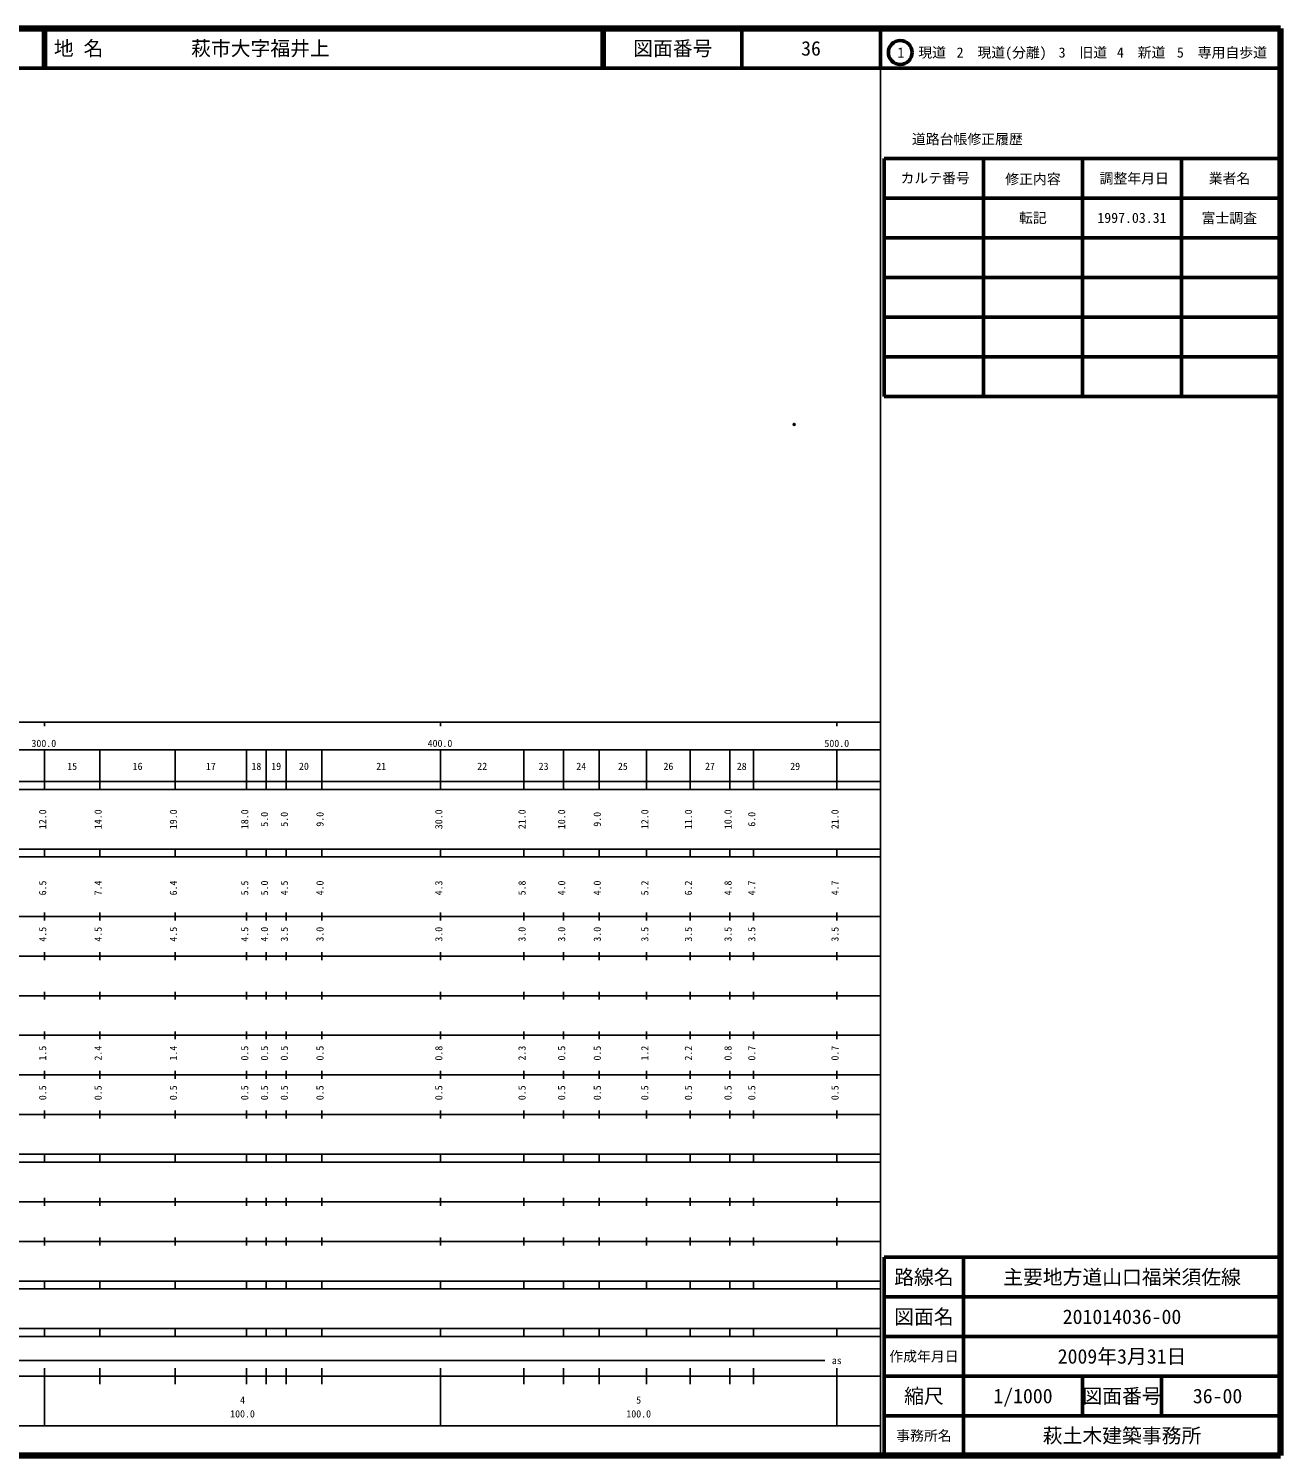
# Model space of a CAD drawing. Units: millimetres on the paper. Extents: x 40 to 680, y 20 to 380.
# Drawn here: x 364 to 680, y 20 to 380 of the extents above; entities that cross this region are included whole.
import ezdxf
from ezdxf.enums import TextEntityAlignment as Align

# ---------------------------------------------------------------- set-up
doc = ezdxf.new("R2010")
doc.units = ezdxf.units.MM
doc.header["$PDMODE"] = 32
doc.header["$PDSIZE"] = 0.5
doc.layers.add('M-OTRS', color=6, linetype='Continuous')
doc.layers.add('M-TTL-TXT', color=7, linetype='Continuous')
for name, color, linetype, lineweight in [('M-TTL', 2, 'Continuous', 140), ('M-TTL-BAND', 7, 'Continuous', 25), ('M-TTL-FRAM', 2, 'Continuous', 50), ('M-TTL-LINE', 7, 'Continuous', 50)]:
    doc.layers.add(name, color=color, linetype=linetype, lineweight=lineweight)
doc.styles.add('ＭＳ ゴシック', font='')
doc.styles.get('ＭＳ ゴシック').set_extended_font_data('MS Gothic')

msp = doc.modelspace()

# ---------------------------------------------------------------- linework, layer by layer
at = {"layer": 'M-OTRS'}
msp.add_point((557.278, 280.126), dxfattribs=at)
at = {"layer": 'M-TTL'}
for p, q in [((680, 380), (40, 380)), ((680, 20), (680, 380)), ((40, 20), (680, 20))]:
    msp.add_line(p, q, dxfattribs=at)
at = {"layer": 'M-TTL-BAND'}
for p, q in [((579, 20), (579, 370)), ((40, 205), (579, 205)), ((368, 205), (368, 204)), ((468, 205), (468, 204)), ((568, 205), (568, 204)), ((68, 198), (579, 198)), ((368, 188), (368, 198)), ((382, 188), (382, 198)), ((401, 188), (401, 198)), ((419, 188), (419, 198)), ((424, 188), (424, 198)), ((429, 188), (429, 198)), ((438, 188), (438, 198)), ((468, 188), (468, 198)), ((489, 188), (489, 198)), ((499, 188), (499, 198)), ((508, 188), (508, 198)), ((520, 188), (520, 198)), ((531, 188), (531, 198)), ((541, 188), (541, 198)), ((547, 188), (547, 198)), ((568, 188), (568, 198)), ((40, 190), (579, 190)), ((40, 188), (579, 188)), ((40, 173), (579, 173)), ((368, 171), (368, 173)), ((382, 171), (382, 173)), ((401, 171), (401, 173)), ((419, 171), (419, 173)), ((424, 171), (424, 173)), ((429, 171), (429, 173)), ((438, 171), (438, 173)), ((468, 171), (468, 173)), ((489, 171), (489, 173)), ((499, 171), (499, 173)), ((508, 171), (508, 173)), ((520, 171), (520, 173)), ((531, 171), (531, 173)), ((541, 171), (541, 173)), ((547, 171), (547, 173)), ((568, 171), (568, 173)), ((40, 171), (579, 171)), ((40, 156), (579, 156)), ((368, 155), (368, 157)), ((382, 155), (382, 157)), ((401, 155), (401, 157)), ((419, 155), (419, 157)), ((424, 155), (424, 157)), ((429, 155), (429, 157)), ((438, 155), (438, 157)), ((468, 155), (468, 157)), ((489, 155), (489, 157)), ((499, 155), (499, 157)), ((508, 155), (508, 157)), ((520, 155), (520, 157)), ((531, 155), (531, 157)), ((541, 155), (541, 157)), ((547, 155), (547, 157)), ((568, 155), (568, 157)), ((46, 146), (579, 146)), ((368, 145), (368, 147)), ((382, 145), (382, 147)), ((401, 145), (401, 147)), ((419, 145), (419, 147)), ((424, 145), (424, 147)), ((429, 145), (429, 147)), ((438, 145), (438, 147)), ((468, 145), (468, 147)), ((489, 145), (489, 147)), ((499, 145), (499, 147)), ((508, 145), (508, 147)), ((520, 145), (520, 147)), ((531, 145), (531, 147)), ((541, 145), (541, 147)), ((547, 145), (547, 147)), ((568, 145), (568, 147)), ((368, 135), (368, 137)), ((382, 135), (382, 137)), ((401, 135), (401, 137)), ((419, 135), (419, 137)), ((424, 135), (424, 137)), ((429, 135), (429, 137)), ((438, 135), (438, 137)), ((468, 135), (468, 137)), ((489, 135), (489, 137)), ((499, 135), (499, 137)), ((508, 135), (508, 137)), ((520, 135), (520, 137)), ((531, 135), (531, 137)), ((541, 135), (541, 137)), ((547, 135), (547, 137)), ((568, 135), (568, 137)), ((52, 136), (579, 136)), ((46, 126), (579, 126)), ((368, 125), (368, 127)), ((382, 125), (382, 127)), ((401, 125), (401, 127)), ((419, 125), (419, 127)), ((424, 125), (424, 127)), ((429, 125), (429, 127)), ((438, 125), (438, 127)), ((468, 125), (468, 127)), ((489, 125), (489, 127)), ((499, 125), (499, 127)), ((508, 125), (508, 127)), ((520, 125), (520, 127)), ((531, 125), (531, 127)), ((541, 125), (541, 127)), ((547, 125), (547, 127)), ((568, 125), (568, 127)), ((52, 116), (579, 116)), ((368, 115), (368, 117)), ((382, 115), (382, 117)), ((401, 115), (401, 117)), ((419, 115), (419, 117)), ((424, 115), (424, 117)), ((429, 115), (429, 117)), ((438, 115), (438, 117)), ((468, 115), (468, 117)), ((489, 115), (489, 117)), ((499, 115), (499, 117)), ((508, 115), (508, 117)), ((520, 115), (520, 117)), ((531, 115), (531, 117)), ((541, 115), (541, 117)), ((547, 115), (547, 117)), ((568, 115), (568, 117)), ((46, 106), (579, 106)), ((368, 105), (368, 107)), ((382, 105), (382, 107)), ((401, 105), (401, 107)), ((419, 105), (419, 107)), ((424, 105), (424, 107)), ((429, 105), (429, 107)), ((438, 105), (438, 107)), ((468, 105), (468, 107)), ((489, 105), (489, 107)), ((499, 105), (499, 107)), ((508, 105), (508, 107)), ((520, 105), (520, 107)), ((531, 105), (531, 107)), ((541, 105), (541, 107)), ((547, 105), (547, 107)), ((568, 105), (568, 107)), ((40, 96), (579, 96)), ((40, 94), (579, 94)), ((368, 94), (368, 96)), ((382, 94), (382, 96)), ((401, 94), (401, 96)), ((419, 94), (419, 96)), ((424, 94), (424, 96)), ((429, 94), (429, 96)), ((438, 94), (438, 96)), ((468, 94), (468, 96)), ((489, 94), (489, 96)), ((499, 94), (499, 96)), ((508, 94), (508, 96)), ((520, 94), (520, 96)), ((531, 94), (531, 96)), ((541, 94), (541, 96)), ((547, 94), (547, 96)), ((568, 94), (568, 96)), ((49, 84), (579, 84)), ((368, 83), (368, 85)), ((382, 83), (382, 85)), ((401, 83), (401, 85)), ((419, 83), (419, 85)), ((424, 83), (424, 85)), ((429, 83), (429, 85)), ((438, 83), (438, 85)), ((468, 83), (468, 85)), ((489, 83), (489, 85)), ((499, 83), (499, 85)), ((508, 83), (508, 85)), ((520, 83), (520, 85)), ((531, 83), (531, 85)), ((541, 83), (541, 85)), ((547, 83), (547, 85)), ((568, 83), (568, 85)), ((40, 74), (579, 74)), ((368, 73), (368, 75)), ((382, 73), (382, 75)), ((401, 73), (401, 75)), ((419, 73), (419, 75)), ((424, 73), (424, 75)), ((429, 73), (429, 75)), ((438, 73), (438, 75)), ((468, 73), (468, 75)), ((489, 73), (489, 75)), ((499, 73), (499, 75)), ((508, 73), (508, 75)), ((520, 73), (520, 75)), ((531, 73), (531, 75)), ((541, 73), (541, 75)), ((547, 73), (547, 75)), ((568, 73), (568, 75)), ((40, 64), (579, 64)), ((40, 62), (579, 62)), ((368, 62), (368, 64)), ((382, 62), (382, 64)), ((401, 62), (401, 64)), ((419, 62), (419, 64)), ((424, 62), (424, 64)), ((429, 62), (429, 64)), ((438, 62), (438, 64)), ((468, 62), (468, 64)), ((489, 62), (489, 64)), ((499, 62), (499, 64)), ((508, 62), (508, 64)), ((520, 62), (520, 64)), ((531, 62), (531, 64)), ((541, 62), (541, 64)), ((547, 62), (547, 64)), ((568, 62), (568, 64)), ((40, 52), (579, 52)), ((368, 50), (368, 52)), ((382, 50), (382, 52)), ((401, 50), (401, 52)), ((419, 50), (419, 52)), ((424, 50), (424, 52)), ((429, 50), (429, 52)), ((438, 50), (438, 52)), ((468, 50), (468, 52)), ((489, 50), (489, 52)), ((499, 50), (499, 52)), ((508, 50), (508, 52)), ((520, 50), (520, 52)), ((531, 50), (531, 52)), ((541, 50), (541, 52)), ((547, 50), (547, 52)), ((568, 50), (568, 52)), ((40, 50), (579, 50)), ((71, 44), (565, 44)), ((40, 40), (579, 40)), ((368, 27.5), (368, 42)), ((382, 38), (382, 42)), ((401, 38), (401, 42)), ((419, 38), (419, 42)), ((424, 38), (424, 42)), ((429, 38), (429, 42)), ((438, 38), (438, 42)), ((468, 27.5), (468, 42)), ((489, 38), (489, 42)), ((499, 38), (499, 42)), ((508, 38), (508, 42)), ((520, 38), (520, 42)), ((531, 38), (531, 42)), ((541, 38), (541, 42)), ((547, 38), (547, 42)), ((568, 27.5), (568, 42)), ((68, 27.5), (579, 27.5))]:
    msp.add_line(p, q, dxfattribs=at)
at = {"layer": 'M-TTL-FRAM'}
for p, q in [((580, 347.197), (580, 287.197)), ((580, 347.197), (680, 347.197)), ((580, 287.197), (680, 287.197)), ((680, 70), (580, 70)), ((580, 70), (580, 20))]:
    msp.add_line(p, q, dxfattribs=at)
at = {"layer": 'M-TTL-LINE'}
for p, q in [((367.75, 380), (367.75, 370)), ((368.25, 380), (368.25, 370)), ((508.747, 380), (508.747, 370)), ((509.247, 380), (509.247, 370)), ((543.997, 380), (543.997, 370)), ((579, 380), (579, 370)), ((40, 370), (680, 370)), ((605, 347.197), (605, 287.197)), ((630, 347.197), (630, 287.197)), ((655, 347.197), (655, 287.197)), ((580, 337.197), (680, 337.197)), ((580, 327.197), (680, 327.197)), ((580, 317.197), (680, 317.197)), ((580, 307.197), (680, 307.197)), ((580, 297.197), (680, 297.197)), ((600, 70), (600, 20)), ((680, 60), (580, 60)), ((680, 50), (580, 50)), ((680, 40), (580, 40)), ((630, 40), (630, 30)), ((650, 40), (650, 30)), ((680, 30), (580, 30))]:
    msp.add_line(p, q, dxfattribs=at)
msp.add_circle((584.031, 373.958), 3, dxfattribs=at)

# ---------------------------------------------------------------- texts
at = {"layer": 'M-TTL-BAND', "style": 'ＭＳ ゴシック'}
for s, p in [('300.0', (367.844, 198.195)), ('400.0', (467.844, 198.195)), ('500.0', (568, 198.195)), ('15', (375, 192.405)), ('16', (391.5, 192.405)), ('17', (410, 192.405)), ('18', (421.5, 192.405)), ('19', (426.5, 192.405)), ('20', (433.5, 192.405)), ('21', (453, 192.405)), ('22', (478.5, 192.405)), ('23', (494, 192.405)), ('24', (503.5, 192.405)), ('25', (514, 192.405)), ('26', (525.5, 192.405)), ('27', (536, 192.405)), ('28', (544, 192.405)), ('29', (557.5, 192.405)), ('as', (568, 42.5)), ('4', (418, 32.523)), ('5', (518, 32.523)), ('100.0', (418, 29.033)), ('100.0', (518, 29.033))]:
    msp.add_text(s, height=1.833, dxfattribs=at).set_placement(p, align=Align.BOTTOM_CENTER)
for s, p in [('12.0', (369, 180.5)), ('14.0', (383, 180.5)), ('19.0', (402, 180.5)), ('18.0', (420, 180.5)), ('5.0', (425, 180.5)), ('5.0', (430, 180.5)), ('9.0', (439, 180.5)), ('30.0', (469, 180.5)), ('21.0', (490, 180.5)), ('10.0', (500, 180.5)), ('9.0', (509, 180.5)), ('12.0', (521, 180.5)), ('11.0', (532, 180.5)), ('10.0', (542, 180.5)), ('6.0', (548, 180.5)), ('21.0', (569, 180.5)), ('6.5', (369, 163.174)), ('7.4', (383, 163.174)), ('6.4', (402, 163.174)), ('5.5', (420, 163.174)), ('5.0', (425, 163.174)), ('4.5', (430, 163.174)), ('4.0', (439, 163.174)), ('4.3', (469, 163.174)), ('5.8', (490, 163.174)), ('4.0', (500, 163.174)), ('4.0', (509, 163.174)), ('5.2', (521, 163.174)), ('6.2', (532, 163.174)), ('4.8', (542, 163.174)), ('4.7', (548, 163.174)), ('4.7', (569, 163.174)), ('4.5', (369, 151.5)), ('4.5', (383, 151.5)), ('4.5', (402, 151.5)), ('4.5', (420, 151.5)), ('4.0', (425, 151.5)), ('3.5', (430, 151.5)), ('3.0', (439, 151.5)), ('3.0', (469, 151.5)), ('3.0', (490, 151.5)), ('3.0', (500, 151.5)), ('3.0', (509, 151.5)), ('3.5', (521, 151.5)), ('3.5', (532, 151.5)), ('3.5', (542, 151.5)), ('3.5', (548, 151.5)), ('3.5', (569, 151.5)), ('1.5', (369, 121.5)), ('2.4', (383, 121.5)), ('1.4', (402, 121.5)), ('0.5', (420, 121.5)), ('0.5', (425, 121.5)), ('0.5', (430, 121.5)), ('0.5', (439, 121.5)), ('0.8', (469, 121.5)), ('2.3', (490, 121.5)), ('0.5', (500, 121.5)), ('0.5', (509, 121.5)), ('1.2', (521, 121.5)), ('2.2', (532, 121.5)), ('0.8', (542, 121.5)), ('0.7', (548, 121.5)), ('0.7', (569, 121.5)), ('0.5', (369, 111.5)), ('0.5', (383, 111.5)), ('0.5', (402, 111.5)), ('0.5', (420, 111.5)), ('0.5', (425, 111.5)), ('0.5', (430, 111.5)), ('0.5', (439, 111.5)), ('0.5', (469, 111.5)), ('0.5', (490, 111.5)), ('0.5', (500, 111.5)), ('0.5', (509, 111.5)), ('0.5', (521, 111.5)), ('0.5', (532, 111.5)), ('0.5', (542, 111.5)), ('0.5', (548, 111.5)), ('0.5', (569, 111.5))]:
    msp.add_text(s, height=1.833, rotation=90, dxfattribs=at).set_placement(p, align=Align.BOTTOM_CENTER)
at = {"layer": 'M-TTL-TXT', "style": 'ＭＳ ゴシック'}
for s, p in [('地 名', (370.38, 375)), ('萩市大字福井上', (405.024, 375))]:
    msp.add_text(s, height=3.666, dxfattribs=at).set_placement(p, align=Align.MIDDLE_LEFT)
for s, height, p in [('図面番号', 3.666, (526.622, 375)), ('36', 3.666, (561.497, 375)), ('1\u3000現道', 2.566, (589.448, 373.958)), ('2\u3000現道(分離)', 2.566, (609.619, 373.958)), ('3\u3000旧道', 2.566, (630.121, 373.958)), ('4\u3000新道', 2.566, (644.824, 373.958)), ('5\u3000専用自歩道', 2.566, (665.228, 373.958)), ('道路台帳修正履歴', 2.566, (600.968, 352.113)), ('カルテ番号', 2.566, (592.839, 342.277)), ('修正内容', 2.566, (617.509, 342.023)), ('調整年月日', 2.566, (643.089, 342.197)), ('業者名', 2.566, (667.134, 342.197)), ('転記', 2.566, (617.5, 332.245)), ('1997.03.31', 2.566, (642.5, 332.245)), ('富士調査', 2.566, (667.077, 332.189)), ('路線名', 3.666, (590, 65)), ('路線名', 3.666, (590, 65)), ('主要地方道山口福栄須佐線', 3.666, (640, 65)), ('図面名', 3.666, (590, 55)), ('図面名', 3.666, (590, 55)), ('201014036-00', 3.666, (640, 55)), ('2009年3月31日', 3.666, (640, 45)), ('作成年月日', 2.566, (590, 45)), ('作成年月日', 2.566, (590, 45)), ('縮尺', 3.666, (590, 35)), ('縮尺', 3.666, (590, 35)), ('1/1000', 3.666, (615, 35)), ('図面番号', 3.666, (640, 35)), ('図面番号', 3.666, (640, 35)), ('36-00', 3.666, (664.125, 35)), ('事務所名', 2.566, (590, 25)), ('事務所名', 2.566, (590, 25)), ('萩土木建築事務所', 3.666, (640, 25))]:
    msp.add_text(s, height=height, dxfattribs=at).set_placement(p, align=Align.MIDDLE_CENTER)

doc.saveas('drawing.dxf')
